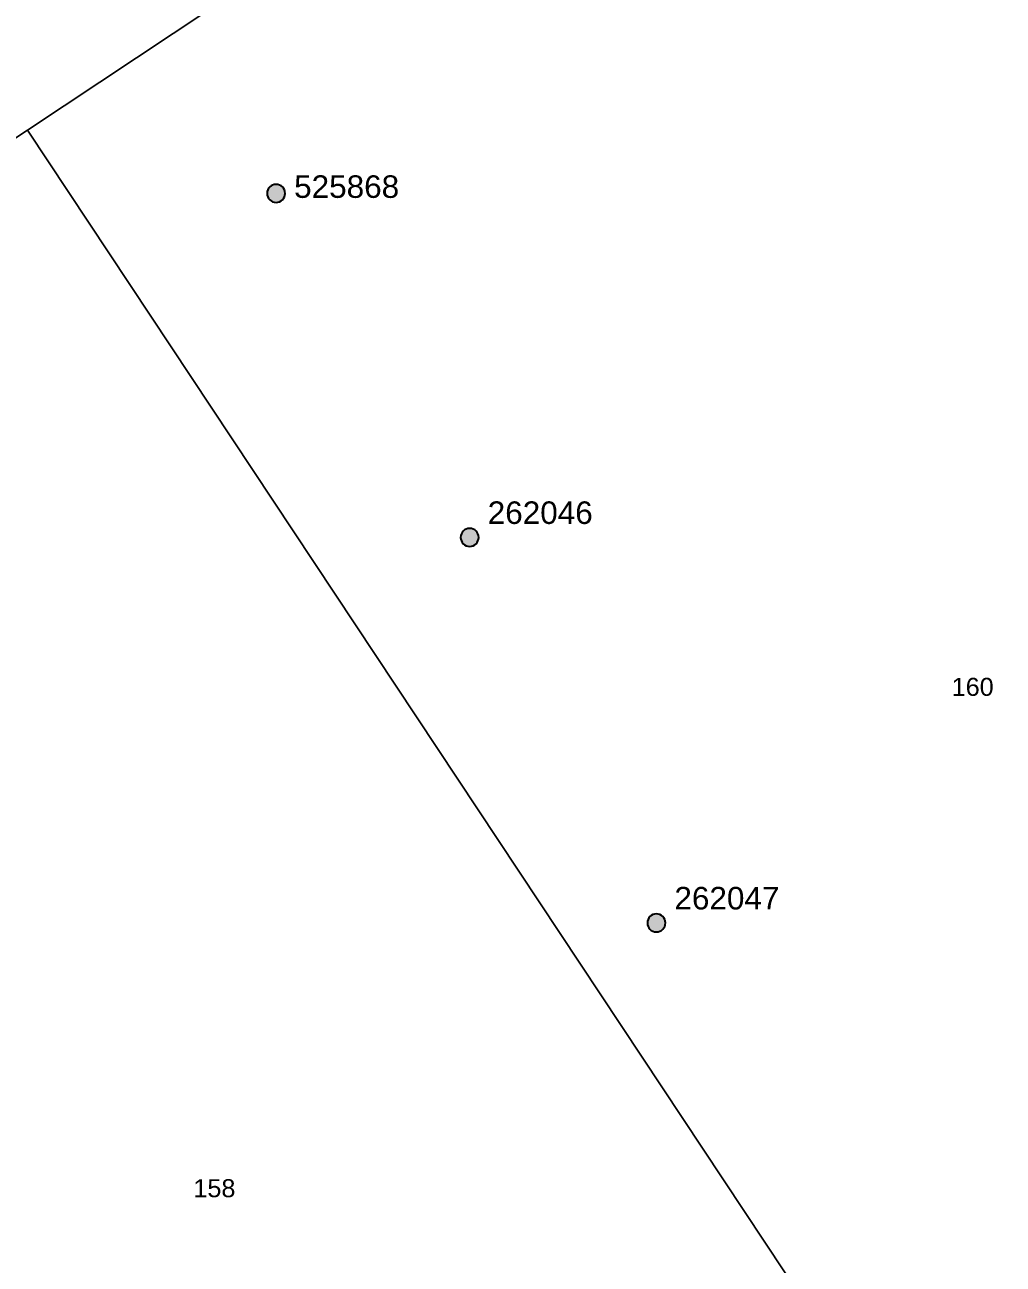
# Model space of a CAD drawing. Header units: metres. Extents: x 302064 to 304096, y 6268242 to 6271990.
# Drawn here: x 303384.7 to 303493.3, y 6271282.4 to 6271420 of the extents above; entities that cross this region are included whole.
import ezdxf
from ezdxf.enums import TextEntityAlignment as Align

# ---------------------------------------------------------------- set-up
doc = ezdxf.new("R2010")
doc.units = ezdxf.units.M
doc.layers.get('0').update_dxf_attribs({"color": 6})
doc.layers.add('Cadastre Land Parcels_SP_EXT', color=7, linetype='Continuous', lineweight=5)
doc.layers.add('Cadastre Roads_SP_EXT', color=9, linetype='Continuous', lineweight=5)
doc.layers.add('SupportsOH_SP_TR_HV_LV_SL_EXT', color=7, linetype='Continuous')
doc.styles.add('POLE_LABEL', font='arial.ttf')
doc.styles.get("Standard").update_dxf_attribs({"font": 'arial.ttf'})

# ---------------------------------------------------------------- blocks, each defined once
blk = doc.blocks.new('POLE_EXT')
blk.add_hatch(color=256).paths.add_polyline_path([(-1, 0, 1), (1, 0, 1)])
blk.add_lwpolyline([(-1, 0, 1), (1, 0, 1)], format="xyb", close=True)
for tag, height, flags, p in [('pNumber', 2.5, 8, (-17.84, 2.07)), ('OWNED_BY', 0.2, 9, (1.35, -0.4)), ('SPECIAL_USE', 0.2, 9, (1.35, -0.8)), ('STATE', 0.2, 9, (1.35, -1)), ('cLV', 0.2, 9, (1.35, -1.4)), ('PARENT', 0.2, 9, (1.35, -0.6)), ('USAGE', 0.2, 9, (1.35, -1.2)), ('hDepth', 0.2, 9, (1.35, -1.6)), ('hDia', 0.2, 9, (1.35, -1.8)), ('cHV', 0.2, 9, (1.35, -2)), ('LBRACKET', 0.2, 9, (1.35, -2.2)), ('LExisting', 0.2, 9, (1.35, -2.4)), ('LANTNUMBER', 0.2, 9, (1.35, -2.6)), ('LOther', 0.2, 9, (1.35, -2.8)), ('cLinedev', 0.2, 9, (1.35, -3.4)), ('pExisting', 0.2, 9, (1.35, -3.8)), ('LRemove', 0.2, 9, (1.35, -3)), ('LEGEND', 0.2, 9, (1.35, -3.2)), ('LOCATION', 0.2, 9, (1.35, -3.6)), ('PFNUMBER', 0.2, 9, (1.35, -4)), ('NEWPFNUMBER', 0.2, 9, (1.35, -4.2)), ('pFooting', 0.2, 9, (1.35, -4.4)), ('pNew', 0.2, 9, (1.35, -4.6)), ('pRelocate', 0.2, 9, (1.35, -5)), ('pRemove', 0.2, 9, (1.35, -5.2)), ('pReplace', 0.2, 9, (1.35, -5.4)), ('pStay', 0.2, 9, (1.35, -5.6)), ('pType', 0.2, 9, (1.35, -5.8)), ('cspan', 0.2, 9, (1.35, -6)), ('STREETNAME', 0.2, 9, (1.35, -6.2)), ('SUBURB', 0.2, 9, (1.35, -6.4)), ('NOTES', 0.2, 9, (1.35, -6.6)), ('MAINTAINED_BY', 0.2, 9, (1.36, -6.81)), ('OPERATED_BY', 0.2, 9, (1.36, -7.01))]:
    blk.add_attdef(tag, text='', height=height, dxfattribs=dict(flags=flags)).set_placement(p, align=Align.MIDDLE_LEFT)
at = {"style": 'POLE_LABEL'}
for tag, height, flags, p in [('ASSET_NUM', 2.5, 8, (2, 2)), ('STRUCTURE_PLANT_NUMBER', 0.2, 9, (1.35, 0.03)), ('STREET_CODE', 0.2, 9, (1.35, -0.2))]:
    blk.add_attdef(tag, text='', height=height, dxfattribs=dict(at, flags=flags)).set_placement(p, align=Align.MIDDLE_LEFT)
at = {"flags": 1}
blk.add_attdef('Z', (1.35, -7.33), '', height=0.2, dxfattribs=at)

msp = doc.modelspace()

# ---------------------------------------------------------------- linework, layer by layer
at = {"layer": 'Cadastre Land Parcels_SP_EXT', "linetype": 'Continuous'}
for points in [[(303590.013, 6271282.435), (303469.781, 6271464.564), (303385.031, 6271408.289), (303505.398, 6271226.715), (303590.013, 6271282.435)], [(303505.398, 6271226.715), (303385.031, 6271408.289), (303301.62, 6271352.849), (303421.73, 6271171.618), (303505.398, 6271226.715)]]:
    msp.add_lwpolyline(points, close=True, dxfattribs=at)
at = {"layer": 'Cadastre Roads_SP_EXT', "linetype": 'Continuous'}
msp.add_lwpolyline([(303119.2568, 6271235.0867), (303131.1309, 6271243.0097), (303214.9629, 6271298.9219), (303301.6205, 6271352.8485), (303385.0309, 6271408.289), (303469.7812, 6271464.5637), (303489.7815, 6271477.8516), (303478.1077, 6271496.357), (303457.7661, 6271482.8802), (303415.5893, 6271454.9299), (303373.6646, 6271427.1537), (303331.2295, 6271399.0148), (303290.8426, 6271372.2882), (303209.2327, 6271319.1783), (303188.0037, 6271305.3782), (303162.4459, 6271287.7944), (303120.5631, 6271260.0666), (303118.7806, 6271258.8902), (303036.5962, 6271204.6102), (303041.655, 6271196.2795), (303047.2618, 6271187.0462), (303119.2568, 6271235.0867)], close=True, dxfattribs=at)

# ---------------------------------------------------------------- block references
at = {"layer": 'SupportsOH_SP_TR_HV_LV_SL_EXT'}
ref = msp.add_blockref('POLE_EXT', (303412.617, 6271401.259), dxfattribs=at)
ref.add_attrib('ASSET_NUM', '525868', dxfattribs={"layer": '0', "height": 2.5, "style": 'POLE_LABEL'}).set_placement((303414.617, 6271402.009), align=Align.MIDDLE_LEFT)
ref = msp.add_blockref('POLE_EXT', (303434.09, 6271363.077), dxfattribs=at)
ref.add_attrib('ASSET_NUM', '262046', dxfattribs={"layer": '0', "height": 2.5, "style": 'POLE_LABEL'}).set_placement((303436.09, 6271363.827), align=Align.BOTTOM_LEFT)
ref = msp.add_blockref('POLE_EXT', (303454.8, 6271320.301), dxfattribs=at)
ref.add_attrib('ASSET_NUM', '262047', dxfattribs={"layer": '0', "height": 2.5, "style": 'POLE_LABEL'}).set_placement((303456.8, 6271321.051), align=Align.BOTTOM_LEFT)

# ---------------------------------------------------------------- texts
at = {"layer": 'Cadastre Land Parcels_SP_EXT'}
for s, p in [('160', (303487.5557, 6271345.5008)), ('158', (303403.4447, 6271289.8678))]:
    msp.add_text(s, height=2, dxfattribs=at).set_placement(p)

doc.saveas('drawing.dxf')
